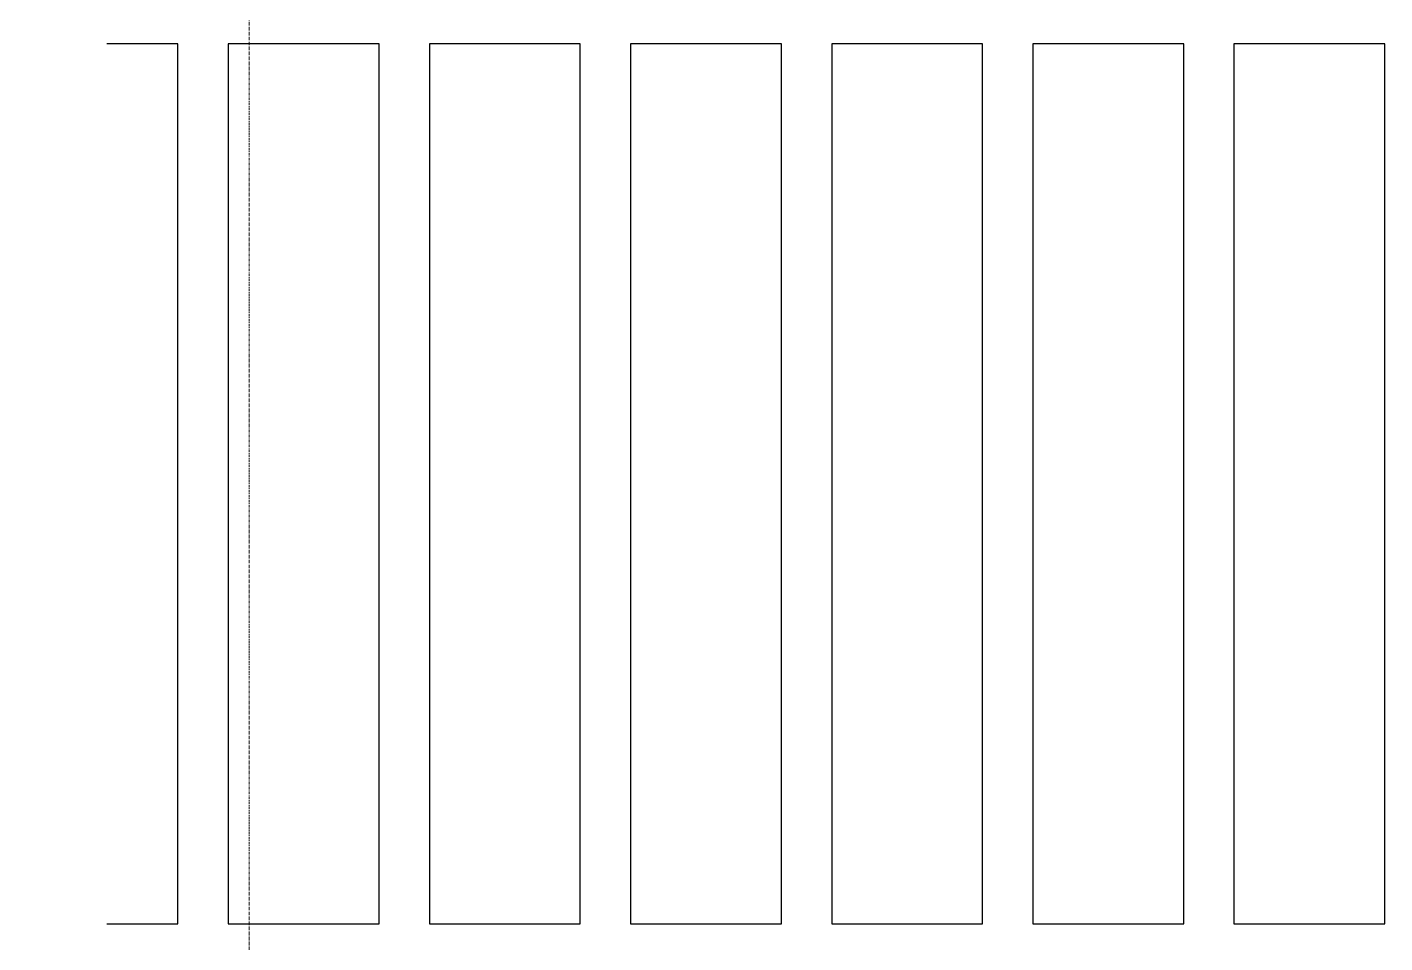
# Model space of a CAD drawing. Header units: millimetres. Extents: x -726012 to -647389, y -20772 to 18805.
# Drawn here: x -722324 to -719624, y 5657 to 7477 of the extents above; entities that cross this region are included whole.
import ezdxf
from ezdxf.xclip import XClip

# ---------------------------------------------------------------- set-up
doc = ezdxf.new("R2010")
doc.units = ezdxf.units.MM
doc.header["$XCLIPFRAME"] = 0
doc.linetypes.add('DPA_Grid _ Level 100', pattern=[10, 5.5, -1.6, 1.3, -1.6])
doc.layers.add('000 - WIPEOUT', color=250, linetype='Continuous')
doc.layers.add('A11_ALU.SOLID SHEET', color=2, linetype='Continuous')
doc.layers.add('S-GRID', color=251, linetype='Continuous', lineweight=9)

# ---------------------------------------------------------------- blocks, each defined once
blk = doc.blocks.new('*U1252')
at = {"color": 3}
for points in [[(-875, 39950), (875, 39950), (875, 39650), (-875, 39650)], [(-875, 39550), (875, 39550), (875, 39250), (-875, 39250)], [(-875, 39150), (875, 39150), (875, 38850), (-875, 38850)], [(-875, 38750), (875, 38750), (875, 38450), (-875, 38450)], [(-875, 38350), (875, 38350), (875, 38050), (-875, 38050)], [(-875, 37950), (875, 37950), (875, 37650), (-875, 37650)], [(-875, 37550), (875, 37550), (875, 37250), (-875, 37250)]]:
    blk.add_wipeout(points, dxfattribs=at).dxf.layer = '000 - WIPEOUT'
at = {"layer": 'A11_ALU.SOLID SHEET', "color": 0, "linetype": 'ByBlock'}
for points in [[(-875, 39650), (875, 39650), (875, 39950), (-875, 39950)], [(-875, 39250), (875, 39250), (875, 39550), (-875, 39550)], [(-875, 38850), (875, 38850), (875, 39150), (-875, 39150)], [(-875, 38450), (875, 38450), (875, 38750), (-875, 38750)], [(-875, 38050), (875, 38050), (875, 38350), (-875, 38350)], [(-875, 37650), (875, 37650), (875, 37950), (-875, 37950)], [(-875, 37250), (875, 37250), (875, 37550), (-875, 37550)]]:
    blk.add_lwpolyline(points, close=True, dxfattribs=at)
blk = doc.blocks.new('*U1287')
at = {"layer": 'A11_ALU.SOLID SHEET', "color": 0, "linetype": 'ByBlock', "rotation": 90}
blk.add_blockref('*U1252', (62308.5, 2990), dxfattribs=at)
blk = doc.blocks.new('*U1069')
at = {"layer": 'S-GRID', "linetype": 'DPA_Grid _ Level 100'}
blk.add_line((-45600, -12746.5), (-45600, 25446.8), dxfattribs=at)

msp = doc.modelspace()

# ---------------------------------------------------------------- block references
at = {"layer": 'A11_ALU.SOLID SHEET'}
ref = msp.add_blockref('*U1287', (-744682.4, 3579), dxfattribs=at)
XClip(ref).set_block_clipping_path([(22516.8245944298, -23612.0000696909), (92487.8891097467, 7199.9972603897)])

# ---------------------------------------------------------------- next in the draw order: block references
msp.add_blockref('*U1069', (-676282.4, -7541.4))

doc.saveas('drawing.dxf')
